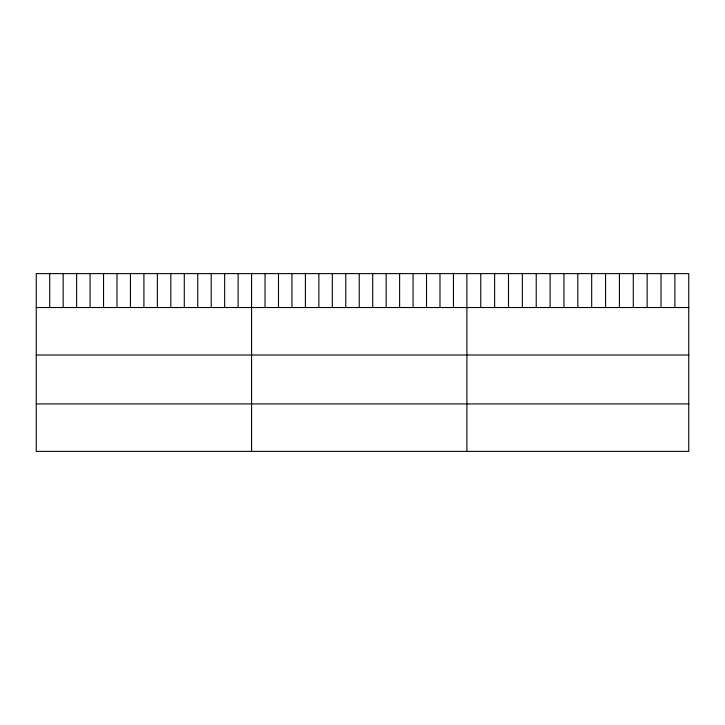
<?xml version="1.0" encoding="UTF-8"?>
<svg xmlns="http://www.w3.org/2000/svg" width="725" height="725" viewBox="0 0 725 725"><rect width="100%" height="100%" fill="white"/><g stroke="black" fill="none" stroke-linecap="round" stroke-linejoin="round"><path stroke-width="1.09" d="M688.75 307.527L688.75 451.385L36.25 451.385L36.25 273.615L688.75 273.615L688.75 307.527L36.25 307.527M36.25 355.005L688.75 355.005M36.25 403.907L688.75 403.907M674.884 273.615L674.884 307.527M661.019 273.615L661.019 307.527M647.153 273.615L647.153 307.527M633.287 273.615L633.287 307.527M619.422 273.615L619.422 307.527M605.556 273.615L605.556 307.527M591.691 273.615L591.691 307.527M577.825 273.615L577.825 307.527M563.959 273.615L563.959 307.527M550.094 273.615L550.094 307.527M536.228 273.615L536.228 307.527M522.362 273.615L522.362 307.527M508.497 273.615L508.497 307.527M494.631 273.615L494.631 307.527M480.766 273.615L480.766 307.527M466.9 273.615L466.9 451.385M453.442 273.615L453.442 307.527M439.984 273.615L439.984 307.527M426.527 273.615L426.527 307.527M413.069 273.615L413.069 307.527M399.611 273.615L399.611 307.527M386.153 273.615L386.153 307.527M372.695 273.615L372.695 307.527M359.237 273.615L359.237 307.527M345.78 273.615L345.78 307.527M332.322 273.615L332.322 307.527M318.864 273.615L318.864 307.527M305.406 273.615L305.406 307.527M291.948 273.615L291.948 307.527M278.491 273.615L278.491 307.527M265.033 273.615L265.033 307.527M251.575 273.615L251.575 451.385M238.117 273.615L238.117 307.527M224.659 273.615L224.659 307.527M211.202 273.615L211.202 307.527M197.744 273.615L197.744 307.527M184.286 273.615L184.286 307.527M170.828 273.615L170.828 307.527M157.37 273.615L157.37 307.527M143.913 273.615L143.913 307.527M130.455 273.615L130.455 307.527M116.997 273.615L116.997 307.527M103.539 273.615L103.539 307.527M90.081 273.615L90.081 307.527M76.623 273.615L76.623 307.527M63.166 273.615L63.166 307.527M49.708 273.615L49.708 307.527"/></g></svg>
